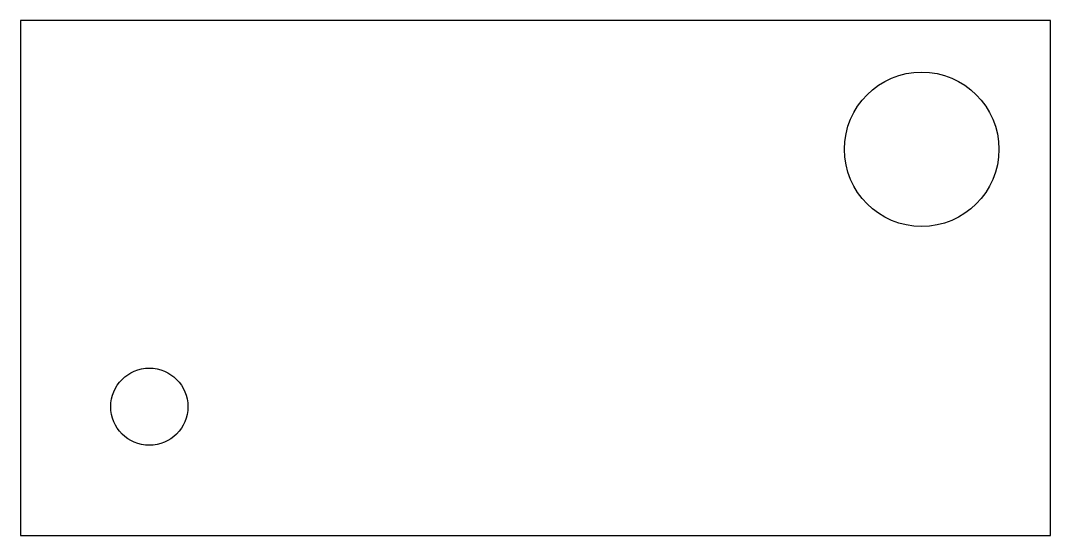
# Model space of a CAD drawing. Extents: x 0 to 80, y 0 to 40.
import ezdxf

# ---------------------------------------------------------------- set-up
doc = ezdxf.new("R2010")
doc.units = 0

# ---------------------------------------------------------------- blocks, each defined once
blk = doc.blocks.new('HOLE')
blk.add_circle((0, 0), 3)

msp = doc.modelspace()

# ---------------------------------------------------------------- linework, layer by layer
for p, q in [((80, 40), (0, 40)), ((0, 40), (0, 0)), ((80, 0), (80, 40)), ((0, 0), (80, 0))]:
    msp.add_line(p, q)

# ---------------------------------------------------------------- block references
at = {"xscale": 2, "yscale": 2, "rotation": 30}
msp.add_blockref('HOLE', (70, 30), dxfattribs=at)
msp.add_blockref('HOLE', (10, 10))

doc.saveas('drawing.dxf')
